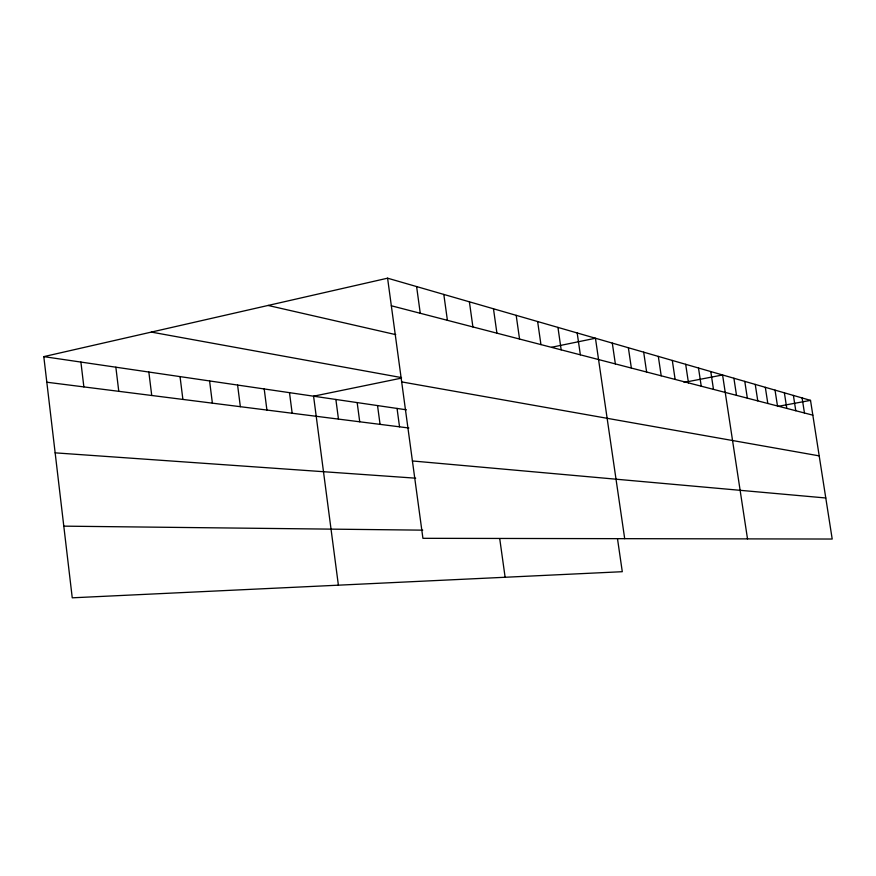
<?xml version="1.0" encoding="UTF-8"?>
<svg xmlns="http://www.w3.org/2000/svg" width="876" height="876" viewBox="0 0 876 876"><rect width="100%" height="100%" fill="white"/><g stroke="black" fill="none" stroke-linecap="round" stroke-linejoin="round"><path stroke-width="1.31" d="M617.514 538.871L622.288 571.7L72.248 597.815L43.8 356.631L387.586 278.185L810.519 400.376L832.2 539.036L422.922 538.313L387.586 278.185M401.504 378.114L313.575 396.193L338.388 585.179M551.803 347.214L595.45 338.245L624.697 538.674M684.068 382.396L722.58 374.972L747.513 538.882M777.658 406.431L810.519 400.376M63.795 526.148L422.747 530.155M55.144 452.848L415.684 478.186M412.421 460.962L825.783 497.984M46.822 382.221L408.862 428.003M43.8 356.631L406.387 409.804M401.679 381.903L819.191 455.87M151.362 332.092L401.515 377.6M268.089 305.45L395.766 334.643M391.331 305.768L812.829 415.158M802.109 397.945L804.453 412.99M793.404 395.437L795.78 410.735M784.381 392.831L786.79 408.402M775.03 390.127L777.483 405.982M765.317 387.323L767.814 403.475M755.243 384.411L757.773 400.869M744.775 381.389L747.348 398.164M733.902 378.246L736.508 395.35M710.786 371.566L713.48 389.371M698.5 368.019L701.238 386.196M685.678 364.306L688.47 382.878M672.297 360.441L675.133 379.418M658.314 356.401L661.205 375.804M643.685 352.174L646.619 372.026M628.366 347.75L631.355 368.062M612.302 343.107L615.357 363.901M577.185 332.968L580.361 354.824M557.946 327.405L561.177 349.842M537.634 321.536L540.941 344.596M516.183 315.338L519.545 339.045M493.473 308.779L496.911 333.165M469.394 301.826L472.898 326.934M499.736 538.696L505.123 577.262M443.814 294.435L447.406 320.32M416.604 286.572L420.261 313.269M397.047 408.424L399.533 426.82M377.534 405.566L380.064 424.367M357.167 402.577L359.729 421.794M335.869 399.456L338.465 419.1M289.496 392.656L292.168 413.242M264.202 388.944L266.917 410.056M237.593 385.046L240.352 406.694M209.583 380.94L212.386 403.157M180.04 376.603L182.887 399.423M148.843 372.026L151.734 395.481M115.851 367.197L118.775 391.32M80.899 362.062L83.866 386.907"/></g></svg>
